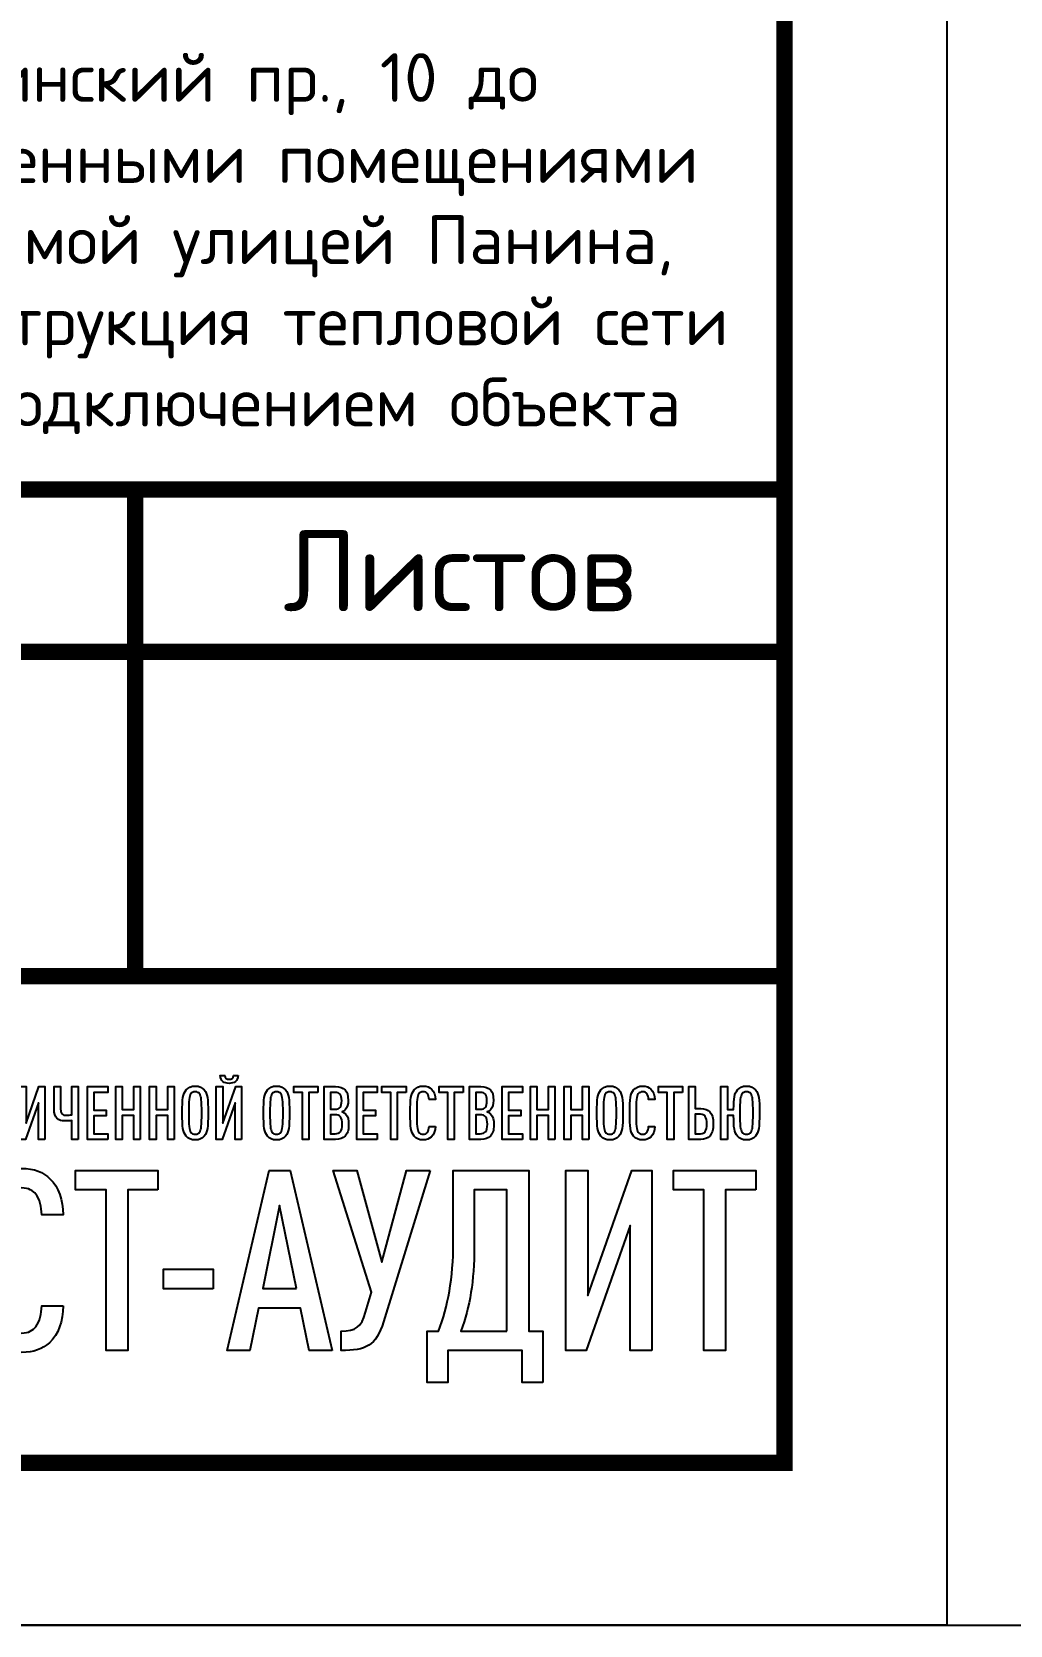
# Model space of a CAD drawing. Header units: millimetres. Extents: x -112426 to 6776, y 1218 to 38707.
# Drawn here: x 3810.12 to 3840.26, y 1401.16 to 1450.26 of the extents above; entities that cross this region are included whole.
import ezdxf
from ezdxf.enums import TextEntityAlignment as Align

# ---------------------------------------------------------------- set-up
doc = ezdxf.new("R2010")
doc.units = ezdxf.units.MM
doc.layers.add('layer 1', color=7, linetype='Continuous')
doc.styles.add('-ISOCPEUR-', font='isocpeur.TTF')

# ---------------------------------------------------------------- blocks, each defined once
blk = doc.blocks.new('Лого')
at = {"layer": 'layer 1', "color": 159}
for points, knots in [([(5.295, 1.94), (5.295, 1.94), (5.295, 2.302), (5.295, 2.302), (5.295, 2.302), (5.295, 2.302), (5.254, 2.302), (5.254, 2.302), (5.254, 2.302), (5.254, 2.302), (5.166, 2.05), (5.166, 2.05), (5.166, 2.05), (5.166, 2.05), (5.166, 2.302), (5.166, 2.302), (5.166, 2.302), (5.166, 2.302), (5.122, 2.302), (5.122, 2.302), (5.122, 2.302), (5.122, 2.302), (5.122, 1.94), (5.122, 1.94), (5.122, 1.94), (5.122, 1.94), (5.163, 1.94), (5.163, 1.94), (5.163, 1.94), (5.163, 1.94), (5.251, 2.191), (5.251, 2.191), (5.251, 2.191), (5.251, 2.191), (5.251, 1.94), (5.251, 1.94), (5.251, 1.94), (5.251, 1.94), (5.295, 1.94), (5.295, 1.94)], [0, 0, 0, 0, 0.090909, 0.090909, 0.090909, 0.090909, 0.181818, 0.181818, 0.181818, 0.181818, 0.272727, 0.272727, 0.272727, 0.272727, 0.363636, 0.363636, 0.363636, 0.363636, 0.454545, 0.454545, 0.454545, 0.454545, 0.545455, 0.545455, 0.545455, 0.545455, 0.636364, 0.636364, 0.636364, 0.636364, 0.727273, 0.727273, 0.727273, 0.727273, 0.818182, 0.818182, 0.818182, 0.818182, 1, 1, 1, 1]), ([(5.523, 1.94), (5.523, 1.94), (5.523, 2.302), (5.523, 2.302), (5.523, 2.302), (5.523, 2.302), (5.479, 2.302), (5.479, 2.302), (5.479, 2.302), (5.479, 2.302), (5.479, 2.109), (5.479, 2.109), (5.479, 2.109), (5.466, 2.106), (5.455, 2.105), (5.44, 2.105), (5.44, 2.105), (5.416, 2.105), (5.401, 2.114), (5.401, 2.153), (5.401, 2.153), (5.401, 2.153), (5.401, 2.302), (5.401, 2.302), (5.401, 2.302), (5.401, 2.302), (5.358, 2.302), (5.358, 2.302), (5.358, 2.302), (5.358, 2.302), (5.358, 2.149), (5.358, 2.149), (5.358, 2.149), (5.358, 2.087), (5.384, 2.066), (5.434, 2.066), (5.434, 2.066), (5.448, 2.066), (5.463, 2.067), (5.479, 2.07), (5.479, 2.07), (5.479, 2.07), (5.479, 1.94), (5.479, 1.94), (5.479, 1.94), (5.479, 1.94), (5.523, 1.94), (5.523, 1.94)], [0, 0, 0, 0, 0.076923, 0.076923, 0.076923, 0.076923, 0.153846, 0.153846, 0.153846, 0.153846, 0.230769, 0.230769, 0.230769, 0.230769, 0.307692, 0.307692, 0.307692, 0.307692, 0.384615, 0.384615, 0.384615, 0.384615, 0.461538, 0.461538, 0.461538, 0.461538, 0.538462, 0.538462, 0.538462, 0.538462, 0.615385, 0.615385, 0.615385, 0.615385, 0.692308, 0.692308, 0.692308, 0.692308, 0.769231, 0.769231, 0.769231, 0.769231, 0.846154, 0.846154, 0.846154, 0.846154, 1, 1, 1, 1]), ([(5.727, 1.94), (5.727, 1.94), (5.727, 1.979), (5.727, 1.979), (5.727, 1.979), (5.727, 1.979), (5.631, 1.979), (5.631, 1.979), (5.631, 1.979), (5.631, 1.979), (5.631, 2.102), (5.631, 2.102), (5.631, 2.102), (5.631, 2.102), (5.714, 2.102), (5.714, 2.102), (5.714, 2.102), (5.714, 2.102), (5.714, 2.141), (5.714, 2.141), (5.714, 2.141), (5.714, 2.141), (5.631, 2.141), (5.631, 2.141), (5.631, 2.141), (5.631, 2.141), (5.631, 2.262), (5.631, 2.262), (5.631, 2.262), (5.631, 2.262), (5.727, 2.262), (5.727, 2.262), (5.727, 2.262), (5.727, 2.262), (5.727, 2.302), (5.727, 2.302), (5.727, 2.302), (5.727, 2.302), (5.588, 2.302), (5.588, 2.302), (5.588, 2.302), (5.588, 2.302), (5.588, 1.94), (5.588, 1.94), (5.588, 1.94), (5.588, 1.94), (5.727, 1.94), (5.727, 1.94)], [0, 0, 0, 0, 0.076923, 0.076923, 0.076923, 0.076923, 0.153846, 0.153846, 0.153846, 0.153846, 0.230769, 0.230769, 0.230769, 0.230769, 0.307692, 0.307692, 0.307692, 0.307692, 0.384615, 0.384615, 0.384615, 0.384615, 0.461538, 0.461538, 0.461538, 0.461538, 0.538462, 0.538462, 0.538462, 0.538462, 0.615385, 0.615385, 0.615385, 0.615385, 0.692308, 0.692308, 0.692308, 0.692308, 0.769231, 0.769231, 0.769231, 0.769231, 0.846154, 0.846154, 0.846154, 0.846154, 1, 1, 1, 1]), ([(5.948, 1.94), (5.948, 1.94), (5.948, 2.302), (5.948, 2.302), (5.948, 2.302), (5.948, 2.302), (5.905, 2.302), (5.905, 2.302), (5.905, 2.302), (5.905, 2.302), (5.905, 2.144), (5.905, 2.144), (5.905, 2.144), (5.905, 2.144), (5.824, 2.144), (5.824, 2.144), (5.824, 2.144), (5.824, 2.144), (5.824, 2.302), (5.824, 2.302), (5.824, 2.302), (5.824, 2.302), (5.781, 2.302), (5.781, 2.302), (5.781, 2.302), (5.781, 2.302), (5.781, 1.94), (5.781, 1.94), (5.781, 1.94), (5.781, 1.94), (5.824, 1.94), (5.824, 1.94), (5.824, 1.94), (5.824, 1.94), (5.824, 2.104), (5.824, 2.104), (5.824, 2.104), (5.824, 2.104), (5.905, 2.104), (5.905, 2.104), (5.905, 2.104), (5.905, 2.104), (5.905, 1.94), (5.905, 1.94), (5.905, 1.94), (5.905, 1.94), (5.948, 1.94), (5.948, 1.94)], [0, 0, 0, 0, 0.076923, 0.076923, 0.076923, 0.076923, 0.153846, 0.153846, 0.153846, 0.153846, 0.230769, 0.230769, 0.230769, 0.230769, 0.307692, 0.307692, 0.307692, 0.307692, 0.384615, 0.384615, 0.384615, 0.384615, 0.461538, 0.461538, 0.461538, 0.461538, 0.538462, 0.538462, 0.538462, 0.538462, 0.615385, 0.615385, 0.615385, 0.615385, 0.692308, 0.692308, 0.692308, 0.692308, 0.769231, 0.769231, 0.769231, 0.769231, 0.846154, 0.846154, 0.846154, 0.846154, 1, 1, 1, 1]), ([(6.181, 1.94), (6.181, 1.94), (6.181, 2.302), (6.181, 2.302), (6.181, 2.302), (6.181, 2.302), (6.137, 2.302), (6.137, 2.302), (6.137, 2.302), (6.137, 2.302), (6.137, 2.144), (6.137, 2.144), (6.137, 2.144), (6.137, 2.144), (6.057, 2.144), (6.057, 2.144), (6.057, 2.144), (6.057, 2.144), (6.057, 2.302), (6.057, 2.302), (6.057, 2.302), (6.057, 2.302), (6.013, 2.302), (6.013, 2.302), (6.013, 2.302), (6.013, 2.302), (6.013, 1.94), (6.013, 1.94), (6.013, 1.94), (6.013, 1.94), (6.057, 1.94), (6.057, 1.94), (6.057, 1.94), (6.057, 1.94), (6.057, 2.104), (6.057, 2.104), (6.057, 2.104), (6.057, 2.104), (6.137, 2.104), (6.137, 2.104), (6.137, 2.104), (6.137, 2.104), (6.137, 1.94), (6.137, 1.94), (6.137, 1.94), (6.137, 1.94), (6.181, 1.94), (6.181, 1.94)], [0, 0, 0, 0, 0.076923, 0.076923, 0.076923, 0.076923, 0.153846, 0.153846, 0.153846, 0.153846, 0.230769, 0.230769, 0.230769, 0.230769, 0.307692, 0.307692, 0.307692, 0.307692, 0.384615, 0.384615, 0.384615, 0.384615, 0.461538, 0.461538, 0.461538, 0.461538, 0.538462, 0.538462, 0.538462, 0.538462, 0.615385, 0.615385, 0.615385, 0.615385, 0.692308, 0.692308, 0.692308, 0.692308, 0.769231, 0.769231, 0.769231, 0.769231, 0.846154, 0.846154, 0.846154, 0.846154, 1, 1, 1, 1]), ([(6.414, 2.121), (6.414, 2.221), (6.411, 2.253), (6.388, 2.279), (6.388, 2.279), (6.373, 2.295), (6.354, 2.306), (6.326, 2.306), (6.326, 2.306), (6.297, 2.306), (6.278, 2.295), (6.264, 2.279), (6.264, 2.279), (6.24, 2.253), (6.237, 2.221), (6.237, 2.121), (6.237, 2.121), (6.237, 2.021), (6.24, 1.988), (6.264, 1.962), (6.264, 1.962), (6.278, 1.946), (6.297, 1.936), (6.326, 1.936), (6.326, 1.936), (6.354, 1.936), (6.373, 1.946), (6.388, 1.962), (6.388, 1.962), (6.411, 1.988), (6.414, 2.021), (6.414, 2.121)], [0, 0, 0, 0, 0.111111, 0.111111, 0.111111, 0.111111, 0.222222, 0.222222, 0.222222, 0.222222, 0.333333, 0.333333, 0.333333, 0.333333, 0.444444, 0.444444, 0.444444, 0.444444, 0.555556, 0.555556, 0.555556, 0.555556, 0.666667, 0.666667, 0.666667, 0.666667, 0.777778, 0.777778, 0.777778, 0.777778, 1, 1, 1, 1]), ([(6.643, 1.94), (6.643, 1.94), (6.643, 2.302), (6.643, 2.302), (6.643, 2.302), (6.643, 2.302), (6.603, 2.302), (6.603, 2.302), (6.603, 2.302), (6.603, 2.302), (6.514, 2.05), (6.514, 2.05), (6.514, 2.05), (6.514, 2.05), (6.514, 2.302), (6.514, 2.302), (6.514, 2.302), (6.514, 2.302), (6.47, 2.302), (6.47, 2.302), (6.47, 2.302), (6.47, 2.302), (6.47, 1.94), (6.47, 1.94), (6.47, 1.94), (6.47, 1.94), (6.511, 1.94), (6.511, 1.94), (6.511, 1.94), (6.511, 1.94), (6.599, 2.191), (6.599, 2.191), (6.599, 2.191), (6.599, 2.191), (6.599, 1.94), (6.599, 1.94), (6.599, 1.94), (6.599, 1.94), (6.643, 1.94), (6.643, 1.94)], [0, 0, 0, 0, 0.090909, 0.090909, 0.090909, 0.090909, 0.181818, 0.181818, 0.181818, 0.181818, 0.272727, 0.272727, 0.272727, 0.272727, 0.363636, 0.363636, 0.363636, 0.363636, 0.454545, 0.454545, 0.454545, 0.454545, 0.545455, 0.545455, 0.545455, 0.545455, 0.636364, 0.636364, 0.636364, 0.636364, 0.727273, 0.727273, 0.727273, 0.727273, 0.818182, 0.818182, 0.818182, 0.818182, 1, 1, 1, 1]), ([(6.62, 2.379), (6.62, 2.379), (6.588, 2.379), (6.588, 2.379), (6.588, 2.379), (6.586, 2.36), (6.575, 2.352), (6.558, 2.352), (6.558, 2.352), (6.542, 2.352), (6.53, 2.36), (6.528, 2.379), (6.528, 2.379), (6.528, 2.379), (6.497, 2.379), (6.497, 2.379), (6.497, 2.379), (6.499, 2.339), (6.524, 2.324), (6.558, 2.324), (6.558, 2.324), (6.592, 2.324), (6.617, 2.339), (6.62, 2.379)], [0, 0, 0, 0, 0.142857, 0.142857, 0.142857, 0.142857, 0.285714, 0.285714, 0.285714, 0.285714, 0.428571, 0.428571, 0.428571, 0.428571, 0.571429, 0.571429, 0.571429, 0.571429, 0.714286, 0.714286, 0.714286, 0.714286, 1, 1, 1, 1]), ([(6.971, 2.121), (6.971, 2.221), (6.968, 2.253), (6.945, 2.279), (6.945, 2.279), (6.931, 2.295), (6.911, 2.306), (6.883, 2.306), (6.883, 2.306), (6.854, 2.306), (6.835, 2.295), (6.821, 2.279), (6.821, 2.279), (6.798, 2.253), (6.794, 2.221), (6.794, 2.121), (6.794, 2.121), (6.794, 2.021), (6.798, 1.988), (6.821, 1.962), (6.821, 1.962), (6.835, 1.946), (6.854, 1.936), (6.883, 1.936), (6.883, 1.936), (6.911, 1.936), (6.931, 1.946), (6.945, 1.962), (6.945, 1.962), (6.968, 1.988), (6.971, 2.021), (6.971, 2.121)], [0, 0, 0, 0, 0.111111, 0.111111, 0.111111, 0.111111, 0.222222, 0.222222, 0.222222, 0.222222, 0.333333, 0.333333, 0.333333, 0.333333, 0.444444, 0.444444, 0.444444, 0.444444, 0.555556, 0.555556, 0.555556, 0.555556, 0.666667, 0.666667, 0.666667, 0.666667, 0.777778, 0.777778, 0.777778, 0.777778, 1, 1, 1, 1]), ([(7.166, 2.262), (7.166, 2.262), (7.166, 2.302), (7.166, 2.302), (7.166, 2.302), (7.166, 2.302), (7.001, 2.302), (7.001, 2.302), (7.001, 2.302), (7.001, 2.302), (7.001, 2.262), (7.001, 2.262), (7.001, 2.262), (7.001, 2.262), (7.062, 2.262), (7.062, 2.262), (7.062, 2.262), (7.062, 2.262), (7.062, 1.94), (7.062, 1.94), (7.062, 1.94), (7.062, 1.94), (7.105, 1.94), (7.105, 1.94), (7.105, 1.94), (7.105, 1.94), (7.105, 2.262), (7.105, 2.262), (7.105, 2.262), (7.105, 2.262), (7.166, 2.262), (7.166, 2.262)], [0, 0, 0, 0, 0.111111, 0.111111, 0.111111, 0.111111, 0.222222, 0.222222, 0.222222, 0.222222, 0.333333, 0.333333, 0.333333, 0.333333, 0.444444, 0.444444, 0.444444, 0.444444, 0.555556, 0.555556, 0.555556, 0.555556, 0.666667, 0.666667, 0.666667, 0.666667, 0.777778, 0.777778, 0.777778, 0.777778, 1, 1, 1, 1]), ([(7.377, 2.041), (7.377, 2.072), (7.374, 2.097), (7.355, 2.115), (7.355, 2.115), (7.349, 2.121), (7.341, 2.126), (7.332, 2.128), (7.332, 2.128), (7.339, 2.131), (7.347, 2.136), (7.353, 2.142), (7.353, 2.142), (7.37, 2.159), (7.374, 2.181), (7.374, 2.207), (7.374, 2.207), (7.374, 2.246), (7.368, 2.263), (7.353, 2.28), (7.353, 2.28), (7.338, 2.295), (7.319, 2.302), (7.287, 2.302), (7.287, 2.302), (7.287, 2.302), (7.209, 2.302), (7.209, 2.302), (7.209, 2.302), (7.209, 2.302), (7.209, 1.94), (7.209, 1.94), (7.209, 1.94), (7.209, 1.94), (7.287, 1.94), (7.287, 1.94), (7.287, 1.94), (7.319, 1.94), (7.338, 1.946), (7.353, 1.962), (7.353, 1.962), (7.369, 1.978), (7.377, 1.998), (7.377, 2.041)], [0, 0, 0, 0, 0.083333, 0.083333, 0.083333, 0.083333, 0.166667, 0.166667, 0.166667, 0.166667, 0.25, 0.25, 0.25, 0.25, 0.333333, 0.333333, 0.333333, 0.333333, 0.416667, 0.416667, 0.416667, 0.416667, 0.5, 0.5, 0.5, 0.5, 0.583333, 0.583333, 0.583333, 0.583333, 0.666667, 0.666667, 0.666667, 0.666667, 0.75, 0.75, 0.75, 0.75, 0.833333, 0.833333, 0.833333, 0.833333, 1, 1, 1, 1]), ([(7.574, 1.94), (7.574, 1.94), (7.574, 1.979), (7.574, 1.979), (7.574, 1.979), (7.574, 1.979), (7.478, 1.979), (7.478, 1.979), (7.478, 1.979), (7.478, 1.979), (7.478, 2.102), (7.478, 2.102), (7.478, 2.102), (7.478, 2.102), (7.561, 2.102), (7.561, 2.102), (7.561, 2.102), (7.561, 2.102), (7.561, 2.141), (7.561, 2.141), (7.561, 2.141), (7.561, 2.141), (7.478, 2.141), (7.478, 2.141), (7.478, 2.141), (7.478, 2.141), (7.478, 2.262), (7.478, 2.262), (7.478, 2.262), (7.478, 2.262), (7.574, 2.262), (7.574, 2.262), (7.574, 2.262), (7.574, 2.262), (7.574, 2.302), (7.574, 2.302), (7.574, 2.302), (7.574, 2.302), (7.434, 2.302), (7.434, 2.302), (7.434, 2.302), (7.434, 2.302), (7.434, 1.94), (7.434, 1.94), (7.434, 1.94), (7.434, 1.94), (7.574, 1.94), (7.574, 1.94)], [0, 0, 0, 0, 0.076923, 0.076923, 0.076923, 0.076923, 0.153846, 0.153846, 0.153846, 0.153846, 0.230769, 0.230769, 0.230769, 0.230769, 0.307692, 0.307692, 0.307692, 0.307692, 0.384615, 0.384615, 0.384615, 0.384615, 0.461538, 0.461538, 0.461538, 0.461538, 0.538462, 0.538462, 0.538462, 0.538462, 0.615385, 0.615385, 0.615385, 0.615385, 0.692308, 0.692308, 0.692308, 0.692308, 0.769231, 0.769231, 0.769231, 0.769231, 0.846154, 0.846154, 0.846154, 0.846154, 1, 1, 1, 1]), ([(7.771, 2.262), (7.771, 2.262), (7.771, 2.302), (7.771, 2.302), (7.771, 2.302), (7.771, 2.302), (7.606, 2.302), (7.606, 2.302), (7.606, 2.302), (7.606, 2.302), (7.606, 2.262), (7.606, 2.262), (7.606, 2.262), (7.606, 2.262), (7.667, 2.262), (7.667, 2.262), (7.667, 2.262), (7.667, 2.262), (7.667, 1.94), (7.667, 1.94), (7.667, 1.94), (7.667, 1.94), (7.71, 1.94), (7.71, 1.94), (7.71, 1.94), (7.71, 1.94), (7.71, 2.262), (7.71, 2.262), (7.71, 2.262), (7.71, 2.262), (7.771, 2.262), (7.771, 2.262)], [0, 0, 0, 0, 0.111111, 0.111111, 0.111111, 0.111111, 0.222222, 0.222222, 0.222222, 0.222222, 0.333333, 0.333333, 0.333333, 0.333333, 0.444444, 0.444444, 0.444444, 0.444444, 0.555556, 0.555556, 0.555556, 0.555556, 0.666667, 0.666667, 0.666667, 0.666667, 0.777778, 0.777778, 0.777778, 0.777778, 1, 1, 1, 1]), ([(7.972, 2.029), (7.972, 2.029), (7.929, 2.029), (7.929, 2.029), (7.929, 2.029), (7.928, 2.014), (7.925, 1.998), (7.917, 1.988), (7.917, 1.988), (7.911, 1.981), (7.902, 1.975), (7.889, 1.975), (7.889, 1.975), (7.874, 1.975), (7.865, 1.981), (7.859, 1.989), (7.859, 1.989), (7.846, 2.006), (7.844, 2.035), (7.844, 2.121), (7.844, 2.121), (7.844, 2.207), (7.846, 2.235), (7.859, 2.253), (7.859, 2.253), (7.865, 2.261), (7.874, 2.266), (7.889, 2.266), (7.889, 2.266), (7.902, 2.266), (7.911, 2.261), (7.917, 2.254), (7.917, 2.254), (7.926, 2.243), (7.928, 2.228), (7.929, 2.213), (7.929, 2.213), (7.929, 2.213), (7.972, 2.213), (7.972, 2.213), (7.972, 2.213), (7.971, 2.242), (7.963, 2.268), (7.946, 2.284), (7.946, 2.284), (7.932, 2.298), (7.914, 2.306), (7.889, 2.306), (7.889, 2.306), (7.86, 2.306), (7.84, 2.295), (7.827, 2.279), (7.827, 2.279), (7.803, 2.252), (7.8, 2.221), (7.8, 2.121), (7.8, 2.121), (7.8, 2.021), (7.803, 1.99), (7.827, 1.962), (7.827, 1.962), (7.84, 1.946), (7.86, 1.936), (7.889, 1.936), (7.889, 1.936), (7.912, 1.936), (7.93, 1.943), (7.944, 1.956), (7.944, 1.956), (7.962, 1.972), (7.971, 1.999), (7.972, 2.029)], [0, 0, 0, 0, 0.052632, 0.052632, 0.052632, 0.052632, 0.105263, 0.105263, 0.105263, 0.105263, 0.157895, 0.157895, 0.157895, 0.157895, 0.210526, 0.210526, 0.210526, 0.210526, 0.263158, 0.263158, 0.263158, 0.263158, 0.315789, 0.315789, 0.315789, 0.315789, 0.368421, 0.368421, 0.368421, 0.368421, 0.421053, 0.421053, 0.421053, 0.421053, 0.473684, 0.473684, 0.473684, 0.473684, 0.526316, 0.526316, 0.526316, 0.526316, 0.578947, 0.578947, 0.578947, 0.578947, 0.631579, 0.631579, 0.631579, 0.631579, 0.684211, 0.684211, 0.684211, 0.684211, 0.736842, 0.736842, 0.736842, 0.736842, 0.789474, 0.789474, 0.789474, 0.789474, 0.842105, 0.842105, 0.842105, 0.842105, 0.894737, 0.894737, 0.894737, 0.894737, 1, 1, 1, 1]), ([(8.162, 2.262), (8.162, 2.262), (8.162, 2.302), (8.162, 2.302), (8.162, 2.302), (8.162, 2.302), (7.997, 2.302), (7.997, 2.302), (7.997, 2.302), (7.997, 2.302), (7.997, 2.262), (7.997, 2.262), (7.997, 2.262), (7.997, 2.262), (8.058, 2.262), (8.058, 2.262), (8.058, 2.262), (8.058, 2.262), (8.058, 1.94), (8.058, 1.94), (8.058, 1.94), (8.058, 1.94), (8.101, 1.94), (8.101, 1.94), (8.101, 1.94), (8.101, 1.94), (8.101, 2.262), (8.101, 2.262), (8.101, 2.262), (8.101, 2.262), (8.162, 2.262), (8.162, 2.262)], [0, 0, 0, 0, 0.111111, 0.111111, 0.111111, 0.111111, 0.222222, 0.222222, 0.222222, 0.222222, 0.333333, 0.333333, 0.333333, 0.333333, 0.444444, 0.444444, 0.444444, 0.444444, 0.555556, 0.555556, 0.555556, 0.555556, 0.666667, 0.666667, 0.666667, 0.666667, 0.777778, 0.777778, 0.777778, 0.777778, 1, 1, 1, 1]), ([(8.373, 2.041), (8.373, 2.072), (8.37, 2.097), (8.351, 2.115), (8.351, 2.115), (8.345, 2.121), (8.337, 2.126), (8.328, 2.128), (8.328, 2.128), (8.336, 2.131), (8.343, 2.136), (8.349, 2.142), (8.349, 2.142), (8.367, 2.159), (8.37, 2.181), (8.37, 2.207), (8.37, 2.207), (8.37, 2.246), (8.364, 2.263), (8.349, 2.28), (8.349, 2.28), (8.334, 2.295), (8.315, 2.302), (8.283, 2.302), (8.283, 2.302), (8.283, 2.302), (8.205, 2.302), (8.205, 2.302), (8.205, 2.302), (8.205, 2.302), (8.205, 1.94), (8.205, 1.94), (8.205, 1.94), (8.205, 1.94), (8.283, 1.94), (8.283, 1.94), (8.283, 1.94), (8.315, 1.94), (8.335, 1.946), (8.349, 1.962), (8.349, 1.962), (8.365, 1.978), (8.373, 1.998), (8.373, 2.041)], [0, 0, 0, 0, 0.083333, 0.083333, 0.083333, 0.083333, 0.166667, 0.166667, 0.166667, 0.166667, 0.25, 0.25, 0.25, 0.25, 0.333333, 0.333333, 0.333333, 0.333333, 0.416667, 0.416667, 0.416667, 0.416667, 0.5, 0.5, 0.5, 0.5, 0.583333, 0.583333, 0.583333, 0.583333, 0.666667, 0.666667, 0.666667, 0.666667, 0.75, 0.75, 0.75, 0.75, 0.833333, 0.833333, 0.833333, 0.833333, 1, 1, 1, 1]), ([(8.57, 1.94), (8.57, 1.94), (8.57, 1.979), (8.57, 1.979), (8.57, 1.979), (8.57, 1.979), (8.474, 1.979), (8.474, 1.979), (8.474, 1.979), (8.474, 1.979), (8.474, 2.102), (8.474, 2.102), (8.474, 2.102), (8.474, 2.102), (8.557, 2.102), (8.557, 2.102), (8.557, 2.102), (8.557, 2.102), (8.557, 2.141), (8.557, 2.141), (8.557, 2.141), (8.557, 2.141), (8.474, 2.141), (8.474, 2.141), (8.474, 2.141), (8.474, 2.141), (8.474, 2.262), (8.474, 2.262), (8.474, 2.262), (8.474, 2.262), (8.57, 2.262), (8.57, 2.262), (8.57, 2.262), (8.57, 2.262), (8.57, 2.302), (8.57, 2.302), (8.57, 2.302), (8.57, 2.302), (8.431, 2.302), (8.431, 2.302), (8.431, 2.302), (8.431, 2.302), (8.431, 1.94), (8.431, 1.94), (8.431, 1.94), (8.431, 1.94), (8.57, 1.94), (8.57, 1.94)], [0, 0, 0, 0, 0.076923, 0.076923, 0.076923, 0.076923, 0.153846, 0.153846, 0.153846, 0.153846, 0.230769, 0.230769, 0.230769, 0.230769, 0.307692, 0.307692, 0.307692, 0.307692, 0.384615, 0.384615, 0.384615, 0.384615, 0.461538, 0.461538, 0.461538, 0.461538, 0.538462, 0.538462, 0.538462, 0.538462, 0.615385, 0.615385, 0.615385, 0.615385, 0.692308, 0.692308, 0.692308, 0.692308, 0.769231, 0.769231, 0.769231, 0.769231, 0.846154, 0.846154, 0.846154, 0.846154, 1, 1, 1, 1]), ([(8.791, 1.94), (8.791, 1.94), (8.791, 2.302), (8.791, 2.302), (8.791, 2.302), (8.791, 2.302), (8.747, 2.302), (8.747, 2.302), (8.747, 2.302), (8.747, 2.302), (8.747, 2.144), (8.747, 2.144), (8.747, 2.144), (8.747, 2.144), (8.667, 2.144), (8.667, 2.144), (8.667, 2.144), (8.667, 2.144), (8.667, 2.302), (8.667, 2.302), (8.667, 2.302), (8.667, 2.302), (8.624, 2.302), (8.624, 2.302), (8.624, 2.302), (8.624, 2.302), (8.624, 1.94), (8.624, 1.94), (8.624, 1.94), (8.624, 1.94), (8.667, 1.94), (8.667, 1.94), (8.667, 1.94), (8.667, 1.94), (8.667, 2.104), (8.667, 2.104), (8.667, 2.104), (8.667, 2.104), (8.747, 2.104), (8.747, 2.104), (8.747, 2.104), (8.747, 2.104), (8.747, 1.94), (8.747, 1.94), (8.747, 1.94), (8.747, 1.94), (8.791, 1.94), (8.791, 1.94)], [0, 0, 0, 0, 0.076923, 0.076923, 0.076923, 0.076923, 0.153846, 0.153846, 0.153846, 0.153846, 0.230769, 0.230769, 0.230769, 0.230769, 0.307692, 0.307692, 0.307692, 0.307692, 0.384615, 0.384615, 0.384615, 0.384615, 0.461538, 0.461538, 0.461538, 0.461538, 0.538462, 0.538462, 0.538462, 0.538462, 0.615385, 0.615385, 0.615385, 0.615385, 0.692308, 0.692308, 0.692308, 0.692308, 0.769231, 0.769231, 0.769231, 0.769231, 0.846154, 0.846154, 0.846154, 0.846154, 1, 1, 1, 1]), ([(9.024, 1.94), (9.024, 1.94), (9.024, 2.302), (9.024, 2.302), (9.024, 2.302), (9.024, 2.302), (8.98, 2.302), (8.98, 2.302), (8.98, 2.302), (8.98, 2.302), (8.98, 2.144), (8.98, 2.144), (8.98, 2.144), (8.98, 2.144), (8.9, 2.144), (8.9, 2.144), (8.9, 2.144), (8.9, 2.144), (8.9, 2.302), (8.9, 2.302), (8.9, 2.302), (8.9, 2.302), (8.856, 2.302), (8.856, 2.302), (8.856, 2.302), (8.856, 2.302), (8.856, 1.94), (8.856, 1.94), (8.856, 1.94), (8.856, 1.94), (8.9, 1.94), (8.9, 1.94), (8.9, 1.94), (8.9, 1.94), (8.9, 2.104), (8.9, 2.104), (8.9, 2.104), (8.9, 2.104), (8.98, 2.104), (8.98, 2.104), (8.98, 2.104), (8.98, 2.104), (8.98, 1.94), (8.98, 1.94), (8.98, 1.94), (8.98, 1.94), (9.024, 1.94), (9.024, 1.94)], [0, 0, 0, 0, 0.076923, 0.076923, 0.076923, 0.076923, 0.153846, 0.153846, 0.153846, 0.153846, 0.230769, 0.230769, 0.230769, 0.230769, 0.307692, 0.307692, 0.307692, 0.307692, 0.384615, 0.384615, 0.384615, 0.384615, 0.461538, 0.461538, 0.461538, 0.461538, 0.538462, 0.538462, 0.538462, 0.538462, 0.615385, 0.615385, 0.615385, 0.615385, 0.692308, 0.692308, 0.692308, 0.692308, 0.769231, 0.769231, 0.769231, 0.769231, 0.846154, 0.846154, 0.846154, 0.846154, 1, 1, 1, 1]), ([(9.257, 2.121), (9.257, 2.221), (9.254, 2.253), (9.23, 2.279), (9.23, 2.279), (9.216, 2.295), (9.197, 2.306), (9.169, 2.306), (9.169, 2.306), (9.14, 2.306), (9.121, 2.295), (9.107, 2.279), (9.107, 2.279), (9.083, 2.253), (9.08, 2.221), (9.08, 2.121), (9.08, 2.121), (9.08, 2.021), (9.083, 1.988), (9.107, 1.962), (9.107, 1.962), (9.121, 1.946), (9.14, 1.936), (9.169, 1.936), (9.169, 1.936), (9.197, 1.936), (9.216, 1.946), (9.23, 1.962), (9.23, 1.962), (9.254, 1.988), (9.257, 2.021), (9.257, 2.121)], [0, 0, 0, 0, 0.111111, 0.111111, 0.111111, 0.111111, 0.222222, 0.222222, 0.222222, 0.222222, 0.333333, 0.333333, 0.333333, 0.333333, 0.444444, 0.444444, 0.444444, 0.444444, 0.555556, 0.555556, 0.555556, 0.555556, 0.666667, 0.666667, 0.666667, 0.666667, 0.777778, 0.777778, 0.777778, 0.777778, 1, 1, 1, 1]), ([(9.476, 2.029), (9.476, 2.029), (9.433, 2.029), (9.433, 2.029), (9.433, 2.029), (9.433, 2.014), (9.43, 1.998), (9.421, 1.988), (9.421, 1.988), (9.416, 1.981), (9.407, 1.975), (9.393, 1.975), (9.393, 1.975), (9.379, 1.975), (9.369, 1.981), (9.363, 1.989), (9.363, 1.989), (9.35, 2.006), (9.348, 2.035), (9.348, 2.121), (9.348, 2.121), (9.348, 2.207), (9.35, 2.235), (9.363, 2.253), (9.363, 2.253), (9.369, 2.261), (9.379, 2.266), (9.393, 2.266), (9.393, 2.266), (9.407, 2.266), (9.416, 2.261), (9.421, 2.254), (9.421, 2.254), (9.43, 2.243), (9.433, 2.228), (9.433, 2.213), (9.433, 2.213), (9.433, 2.213), (9.476, 2.213), (9.476, 2.213), (9.476, 2.213), (9.476, 2.242), (9.467, 2.268), (9.45, 2.284), (9.45, 2.284), (9.436, 2.298), (9.418, 2.306), (9.393, 2.306), (9.393, 2.306), (9.365, 2.306), (9.345, 2.295), (9.331, 2.279), (9.331, 2.279), (9.307, 2.252), (9.305, 2.221), (9.305, 2.121), (9.305, 2.121), (9.305, 2.021), (9.307, 1.99), (9.331, 1.962), (9.331, 1.962), (9.345, 1.946), (9.365, 1.936), (9.393, 1.936), (9.393, 1.936), (9.417, 1.936), (9.435, 1.943), (9.449, 1.956), (9.449, 1.956), (9.467, 1.972), (9.476, 1.999), (9.476, 2.029)], [0, 0, 0, 0, 0.052632, 0.052632, 0.052632, 0.052632, 0.105263, 0.105263, 0.105263, 0.105263, 0.157895, 0.157895, 0.157895, 0.157895, 0.210526, 0.210526, 0.210526, 0.210526, 0.263158, 0.263158, 0.263158, 0.263158, 0.315789, 0.315789, 0.315789, 0.315789, 0.368421, 0.368421, 0.368421, 0.368421, 0.421053, 0.421053, 0.421053, 0.421053, 0.473684, 0.473684, 0.473684, 0.473684, 0.526316, 0.526316, 0.526316, 0.526316, 0.578947, 0.578947, 0.578947, 0.578947, 0.631579, 0.631579, 0.631579, 0.631579, 0.684211, 0.684211, 0.684211, 0.684211, 0.736842, 0.736842, 0.736842, 0.736842, 0.789474, 0.789474, 0.789474, 0.789474, 0.842105, 0.842105, 0.842105, 0.842105, 0.894737, 0.894737, 0.894737, 0.894737, 1, 1, 1, 1]), ([(9.666, 2.262), (9.666, 2.262), (9.666, 2.302), (9.666, 2.302), (9.666, 2.302), (9.666, 2.302), (9.501, 2.302), (9.501, 2.302), (9.501, 2.302), (9.501, 2.302), (9.501, 2.262), (9.501, 2.262), (9.501, 2.262), (9.501, 2.262), (9.562, 2.262), (9.562, 2.262), (9.562, 2.262), (9.562, 2.262), (9.562, 1.94), (9.562, 1.94), (9.562, 1.94), (9.562, 1.94), (9.606, 1.94), (9.606, 1.94), (9.606, 1.94), (9.606, 1.94), (9.606, 2.262), (9.606, 2.262), (9.606, 2.262), (9.606, 2.262), (9.666, 2.262), (9.666, 2.262)], [0, 0, 0, 0, 0.111111, 0.111111, 0.111111, 0.111111, 0.222222, 0.222222, 0.222222, 0.222222, 0.333333, 0.333333, 0.333333, 0.333333, 0.444444, 0.444444, 0.444444, 0.444444, 0.555556, 0.555556, 0.555556, 0.555556, 0.666667, 0.666667, 0.666667, 0.666667, 0.777778, 0.777778, 0.777778, 0.777778, 1, 1, 1, 1]), ([(9.877, 2.046), (9.877, 2.125), (9.846, 2.151), (9.791, 2.151), (9.791, 2.151), (9.791, 2.151), (9.753, 2.151), (9.753, 2.151), (9.753, 2.151), (9.753, 2.151), (9.753, 2.302), (9.753, 2.302), (9.753, 2.302), (9.753, 2.302), (9.709, 2.302), (9.709, 2.302), (9.709, 2.302), (9.709, 2.302), (9.709, 1.94), (9.709, 1.94), (9.709, 1.94), (9.709, 1.94), (9.791, 1.94), (9.791, 1.94), (9.791, 1.94), (9.845, 1.94), (9.877, 1.966), (9.877, 2.046)], [0, 0, 0, 0, 0.125, 0.125, 0.125, 0.125, 0.25, 0.25, 0.25, 0.25, 0.375, 0.375, 0.375, 0.375, 0.5, 0.5, 0.5, 0.5, 0.625, 0.625, 0.625, 0.625, 0.75, 0.75, 0.75, 0.75, 1, 1, 1, 1]), ([(9.974, 1.94), (9.974, 1.94), (9.974, 2.104), (9.974, 2.104), (9.974, 2.104), (9.974, 2.104), (10.017, 2.104), (10.017, 2.104), (10.017, 2.104), (10.017, 2.017), (10.021, 1.988), (10.043, 1.962), (10.043, 1.962), (10.057, 1.946), (10.077, 1.936), (10.105, 1.936), (10.105, 1.936), (10.134, 1.936), (10.153, 1.946), (10.167, 1.962), (10.167, 1.962), (10.19, 1.989), (10.194, 2.021), (10.194, 2.121), (10.194, 2.121), (10.194, 2.221), (10.191, 2.251), (10.167, 2.279), (10.167, 2.279), (10.153, 2.295), (10.134, 2.306), (10.105, 2.306), (10.105, 2.306), (10.077, 2.306), (10.057, 2.295), (10.043, 2.279), (10.043, 2.279), (10.022, 2.254), (10.017, 2.225), (10.017, 2.144), (10.017, 2.144), (10.017, 2.144), (9.974, 2.144), (9.974, 2.144), (9.974, 2.144), (9.974, 2.144), (9.974, 2.302), (9.974, 2.302), (9.974, 2.302), (9.974, 2.302), (9.93, 2.302), (9.93, 2.302), (9.93, 2.302), (9.93, 2.302), (9.93, 1.94), (9.93, 1.94), (9.93, 1.94), (9.93, 1.94), (9.974, 1.94), (9.974, 1.94)], [0, 0, 0, 0, 0.0625, 0.0625, 0.0625, 0.0625, 0.125, 0.125, 0.125, 0.125, 0.1875, 0.1875, 0.1875, 0.1875, 0.25, 0.25, 0.25, 0.25, 0.3125, 0.3125, 0.3125, 0.3125, 0.375, 0.375, 0.375, 0.375, 0.4375, 0.4375, 0.4375, 0.4375, 0.5, 0.5, 0.5, 0.5, 0.5625, 0.5625, 0.5625, 0.5625, 0.625, 0.625, 0.625, 0.625, 0.6875, 0.6875, 0.6875, 0.6875, 0.75, 0.75, 0.75, 0.75, 0.8125, 0.8125, 0.8125, 0.8125, 0.875, 0.875, 0.875, 0.875, 1, 1, 1, 1]), ([(6.37, 2.121), (6.37, 2.035), (6.368, 2.006), (6.355, 1.989), (6.355, 1.989), (6.349, 1.981), (6.34, 1.975), (6.326, 1.975), (6.326, 1.975), (6.311, 1.975), (6.302, 1.981), (6.296, 1.989), (6.296, 1.989), (6.283, 2.006), (6.281, 2.035), (6.281, 2.121), (6.281, 2.121), (6.281, 2.207), (6.283, 2.235), (6.296, 2.253), (6.296, 2.253), (6.302, 2.261), (6.311, 2.266), (6.326, 2.266), (6.326, 2.266), (6.34, 2.266), (6.349, 2.261), (6.355, 2.253), (6.355, 2.253), (6.368, 2.235), (6.37, 2.207), (6.37, 2.121)], [0, 0, 0, 0, 0.111111, 0.111111, 0.111111, 0.111111, 0.222222, 0.222222, 0.222222, 0.222222, 0.333333, 0.333333, 0.333333, 0.333333, 0.444444, 0.444444, 0.444444, 0.444444, 0.555556, 0.555556, 0.555556, 0.555556, 0.666667, 0.666667, 0.666667, 0.666667, 0.777778, 0.777778, 0.777778, 0.777778, 1, 1, 1, 1]), ([(6.928, 2.121), (6.928, 2.035), (6.925, 2.006), (6.912, 1.989), (6.912, 1.989), (6.906, 1.981), (6.897, 1.975), (6.883, 1.975), (6.883, 1.975), (6.869, 1.975), (6.859, 1.981), (6.853, 1.989), (6.853, 1.989), (6.84, 2.006), (6.838, 2.035), (6.838, 2.121), (6.838, 2.121), (6.838, 2.207), (6.84, 2.235), (6.853, 2.253), (6.853, 2.253), (6.859, 2.261), (6.869, 2.266), (6.883, 2.266), (6.883, 2.266), (6.897, 2.266), (6.906, 2.261), (6.912, 2.253), (6.912, 2.253), (6.925, 2.235), (6.928, 2.207), (6.928, 2.121)], [0, 0, 0, 0, 0.111111, 0.111111, 0.111111, 0.111111, 0.222222, 0.222222, 0.222222, 0.222222, 0.333333, 0.333333, 0.333333, 0.333333, 0.444444, 0.444444, 0.444444, 0.444444, 0.555556, 0.555556, 0.555556, 0.555556, 0.666667, 0.666667, 0.666667, 0.666667, 0.777778, 0.777778, 0.777778, 0.777778, 1, 1, 1, 1]), ([(7.33, 2.205), (7.33, 2.163), (7.316, 2.147), (7.285, 2.147), (7.285, 2.147), (7.285, 2.147), (7.253, 2.147), (7.253, 2.147), (7.253, 2.147), (7.253, 2.147), (7.253, 2.262), (7.253, 2.262), (7.253, 2.262), (7.253, 2.262), (7.285, 2.262), (7.285, 2.262), (7.285, 2.262), (7.316, 2.262), (7.33, 2.248), (7.33, 2.205)], [0, 0, 0, 0, 0.166667, 0.166667, 0.166667, 0.166667, 0.333333, 0.333333, 0.333333, 0.333333, 0.5, 0.5, 0.5, 0.5, 0.666667, 0.666667, 0.666667, 0.666667, 1, 1, 1, 1]), ([(8.326, 2.205), (8.326, 2.163), (8.312, 2.147), (8.281, 2.147), (8.281, 2.147), (8.281, 2.147), (8.249, 2.147), (8.249, 2.147), (8.249, 2.147), (8.249, 2.147), (8.249, 2.262), (8.249, 2.262), (8.249, 2.262), (8.249, 2.262), (8.281, 2.262), (8.281, 2.262), (8.281, 2.262), (8.312, 2.262), (8.326, 2.248), (8.326, 2.205)], [0, 0, 0, 0, 0.166667, 0.166667, 0.166667, 0.166667, 0.333333, 0.333333, 0.333333, 0.333333, 0.5, 0.5, 0.5, 0.5, 0.666667, 0.666667, 0.666667, 0.666667, 1, 1, 1, 1]), ([(9.213, 2.121), (9.213, 2.035), (9.211, 2.006), (9.198, 1.989), (9.198, 1.989), (9.192, 1.981), (9.183, 1.975), (9.169, 1.975), (9.169, 1.975), (9.154, 1.975), (9.145, 1.981), (9.139, 1.989), (9.139, 1.989), (9.126, 2.006), (9.124, 2.035), (9.124, 2.121), (9.124, 2.121), (9.124, 2.207), (9.126, 2.235), (9.139, 2.253), (9.139, 2.253), (9.145, 2.261), (9.154, 2.266), (9.169, 2.266), (9.169, 2.266), (9.183, 2.266), (9.192, 2.261), (9.198, 2.253), (9.198, 2.253), (9.211, 2.235), (9.213, 2.207), (9.213, 2.121)], [0, 0, 0, 0, 0.111111, 0.111111, 0.111111, 0.111111, 0.222222, 0.222222, 0.222222, 0.222222, 0.333333, 0.333333, 0.333333, 0.333333, 0.444444, 0.444444, 0.444444, 0.444444, 0.555556, 0.555556, 0.555556, 0.555556, 0.666667, 0.666667, 0.666667, 0.666667, 0.777778, 0.777778, 0.777778, 0.777778, 1, 1, 1, 1]), ([(10.15, 2.121), (10.15, 2.035), (10.148, 2.006), (10.135, 1.989), (10.135, 1.989), (10.128, 1.981), (10.119, 1.975), (10.105, 1.975), (10.105, 1.975), (10.091, 1.975), (10.082, 1.981), (10.076, 1.989), (10.076, 1.989), (10.062, 2.006), (10.06, 2.035), (10.06, 2.121), (10.06, 2.121), (10.06, 2.207), (10.062, 2.235), (10.076, 2.253), (10.076, 2.253), (10.082, 2.261), (10.091, 2.266), (10.105, 2.266), (10.105, 2.266), (10.119, 2.266), (10.128, 2.261), (10.135, 2.253), (10.135, 2.253), (10.148, 2.235), (10.15, 2.207), (10.15, 2.121)], [0, 0, 0, 0, 0.111111, 0.111111, 0.111111, 0.111111, 0.222222, 0.222222, 0.222222, 0.222222, 0.333333, 0.333333, 0.333333, 0.333333, 0.444444, 0.444444, 0.444444, 0.444444, 0.555556, 0.555556, 0.555556, 0.555556, 0.666667, 0.666667, 0.666667, 0.666667, 0.777778, 0.777778, 0.777778, 0.777778, 1, 1, 1, 1]), ([(7.333, 2.044), (7.333, 1.994), (7.317, 1.979), (7.284, 1.979), (7.284, 1.979), (7.284, 1.979), (7.253, 1.979), (7.253, 1.979), (7.253, 1.979), (7.253, 1.979), (7.253, 2.109), (7.253, 2.109), (7.253, 2.109), (7.253, 2.109), (7.284, 2.109), (7.284, 2.109), (7.284, 2.109), (7.317, 2.109), (7.333, 2.091), (7.333, 2.044)], [0, 0, 0, 0, 0.166667, 0.166667, 0.166667, 0.166667, 0.333333, 0.333333, 0.333333, 0.333333, 0.5, 0.5, 0.5, 0.5, 0.666667, 0.666667, 0.666667, 0.666667, 1, 1, 1, 1]), ([(8.329, 2.044), (8.329, 1.994), (8.313, 1.979), (8.28, 1.979), (8.28, 1.979), (8.28, 1.979), (8.249, 1.979), (8.249, 1.979), (8.249, 1.979), (8.249, 1.979), (8.249, 2.109), (8.249, 2.109), (8.249, 2.109), (8.249, 2.109), (8.28, 2.109), (8.28, 2.109), (8.28, 2.109), (8.313, 2.109), (8.329, 2.091), (8.329, 2.044)], [0, 0, 0, 0, 0.166667, 0.166667, 0.166667, 0.166667, 0.333333, 0.333333, 0.333333, 0.333333, 0.5, 0.5, 0.5, 0.5, 0.666667, 0.666667, 0.666667, 0.666667, 1, 1, 1, 1]), ([(9.833, 2.046), (9.833, 1.997), (9.819, 1.979), (9.79, 1.979), (9.79, 1.979), (9.79, 1.979), (9.753, 1.979), (9.753, 1.979), (9.753, 1.979), (9.753, 1.979), (9.753, 2.112), (9.753, 2.112), (9.753, 2.112), (9.753, 2.112), (9.79, 2.112), (9.79, 2.112), (9.79, 2.112), (9.819, 2.112), (9.833, 2.094), (9.833, 2.046)], [0, 0, 0, 0, 0.166667, 0.166667, 0.166667, 0.166667, 0.333333, 0.333333, 0.333333, 0.333333, 0.5, 0.5, 0.5, 0.5, 0.666667, 0.666667, 0.666667, 0.666667, 1, 1, 1, 1]), ([(5.42, 0.797), (5.42, 0.797), (5.273, 0.797), (5.273, 0.797), (5.273, 0.797), (5.271, 0.745), (5.261, 0.691), (5.233, 0.655), (5.233, 0.655), (5.214, 0.63), (5.183, 0.611), (5.136, 0.611), (5.136, 0.611), (5.087, 0.611), (5.054, 0.63), (5.033, 0.658), (5.033, 0.658), (4.99, 0.717), (4.983, 0.816), (4.983, 1.109), (4.983, 1.109), (4.983, 1.403), (4.99, 1.502), (5.033, 1.561), (5.033, 1.561), (5.054, 1.588), (5.087, 1.607), (5.136, 1.607), (5.136, 1.607), (5.183, 1.607), (5.214, 1.588), (5.233, 1.564), (5.233, 1.564), (5.262, 1.528), (5.271, 1.476), (5.273, 1.423), (5.273, 1.423), (5.273, 1.423), (5.42, 1.423), (5.42, 1.423), (5.42, 1.423), (5.419, 1.524), (5.389, 1.613), (5.332, 1.668), (5.332, 1.668), (5.283, 1.715), (5.223, 1.741), (5.136, 1.741), (5.136, 1.741), (5.039, 1.741), (4.971, 1.705), (4.924, 1.651), (4.924, 1.651), (4.842, 1.557), (4.834, 1.451), (4.834, 1.109), (4.834, 1.109), (4.834, 0.767), (4.842, 0.662), (4.924, 0.568), (4.924, 0.568), (4.971, 0.514), (5.039, 0.478), (5.136, 0.478), (5.136, 0.478), (5.217, 0.478), (5.278, 0.502), (5.327, 0.545), (5.327, 0.545), (5.387, 0.601), (5.419, 0.693), (5.42, 0.797)], [0, 0, 0, 0, 0.052632, 0.052632, 0.052632, 0.052632, 0.105263, 0.105263, 0.105263, 0.105263, 0.157895, 0.157895, 0.157895, 0.157895, 0.210526, 0.210526, 0.210526, 0.210526, 0.263158, 0.263158, 0.263158, 0.263158, 0.315789, 0.315789, 0.315789, 0.315789, 0.368421, 0.368421, 0.368421, 0.368421, 0.421053, 0.421053, 0.421053, 0.421053, 0.473684, 0.473684, 0.473684, 0.473684, 0.526316, 0.526316, 0.526316, 0.526316, 0.578947, 0.578947, 0.578947, 0.578947, 0.631579, 0.631579, 0.631579, 0.631579, 0.684211, 0.684211, 0.684211, 0.684211, 0.736842, 0.736842, 0.736842, 0.736842, 0.789474, 0.789474, 0.789474, 0.789474, 0.842105, 0.842105, 0.842105, 0.842105, 0.894737, 0.894737, 0.894737, 0.894737, 1, 1, 1, 1]), ([(6.069, 1.594), (6.069, 1.594), (6.069, 1.727), (6.069, 1.727), (6.069, 1.727), (6.069, 1.727), (5.505, 1.727), (5.505, 1.727), (5.505, 1.727), (5.505, 1.727), (5.505, 1.594), (5.505, 1.594), (5.505, 1.594), (5.505, 1.594), (5.714, 1.594), (5.714, 1.594), (5.714, 1.594), (5.714, 1.594), (5.714, 0.491), (5.714, 0.491), (5.714, 0.491), (5.714, 0.491), (5.863, 0.491), (5.863, 0.491), (5.863, 0.491), (5.863, 0.491), (5.863, 1.594), (5.863, 1.594), (5.863, 1.594), (5.863, 1.594), (6.069, 1.594), (6.069, 1.594)], [0, 0, 0, 0, 0.111111, 0.111111, 0.111111, 0.111111, 0.222222, 0.222222, 0.222222, 0.222222, 0.333333, 0.333333, 0.333333, 0.333333, 0.444444, 0.444444, 0.444444, 0.444444, 0.555556, 0.555556, 0.555556, 0.555556, 0.666667, 0.666667, 0.666667, 0.666667, 0.777778, 0.777778, 0.777778, 0.777778, 1, 1, 1, 1]), ([(7.264, 0.491), (7.264, 0.491), (6.977, 1.727), (6.977, 1.727), (6.977, 1.727), (6.977, 1.727), (6.833, 1.727), (6.833, 1.727), (6.833, 1.727), (6.833, 1.727), (6.545, 0.491), (6.545, 0.491), (6.545, 0.491), (6.545, 0.491), (6.701, 0.491), (6.701, 0.491), (6.701, 0.491), (6.701, 0.491), (6.76, 0.783), (6.76, 0.783), (6.76, 0.783), (6.76, 0.783), (7.047, 0.783), (7.047, 0.783), (7.047, 0.783), (7.047, 0.783), (7.106, 0.491), (7.106, 0.491), (7.106, 0.491), (7.106, 0.491), (7.264, 0.491), (7.264, 0.491)], [0, 0, 0, 0, 0.111111, 0.111111, 0.111111, 0.111111, 0.222222, 0.222222, 0.222222, 0.222222, 0.333333, 0.333333, 0.333333, 0.333333, 0.444444, 0.444444, 0.444444, 0.444444, 0.555556, 0.555556, 0.555556, 0.555556, 0.666667, 0.666667, 0.666667, 0.666667, 0.777778, 0.777778, 0.777778, 0.777778, 1, 1, 1, 1]), ([(7.937, 1.727), (7.937, 1.727), (7.774, 1.727), (7.774, 1.727), (7.774, 1.727), (7.774, 1.727), (7.605, 1.097), (7.605, 1.097), (7.605, 1.097), (7.605, 1.097), (7.434, 1.727), (7.434, 1.727), (7.434, 1.727), (7.434, 1.727), (7.271, 1.727), (7.271, 1.727), (7.271, 1.727), (7.271, 1.727), (7.534, 0.891), (7.534, 0.891), (7.534, 0.891), (7.534, 0.891), (7.494, 0.754), (7.494, 0.754), (7.494, 0.754), (7.465, 0.651), (7.427, 0.625), (7.326, 0.625), (7.326, 0.625), (7.326, 0.625), (7.326, 0.491), (7.326, 0.491), (7.326, 0.491), (7.496, 0.491), (7.566, 0.524), (7.616, 0.688), (7.616, 0.688), (7.616, 0.688), (7.937, 1.727), (7.937, 1.727)], [0, 0, 0, 0, 0.090909, 0.090909, 0.090909, 0.090909, 0.181818, 0.181818, 0.181818, 0.181818, 0.272727, 0.272727, 0.272727, 0.272727, 0.363636, 0.363636, 0.363636, 0.363636, 0.454545, 0.454545, 0.454545, 0.454545, 0.545455, 0.545455, 0.545455, 0.545455, 0.636364, 0.636364, 0.636364, 0.636364, 0.727273, 0.727273, 0.727273, 0.727273, 0.818182, 0.818182, 0.818182, 0.818182, 1, 1, 1, 1]), ([(8.709, 0.271), (8.709, 0.271), (8.709, 0.625), (8.709, 0.625), (8.709, 0.625), (8.709, 0.625), (8.612, 0.625), (8.612, 0.625), (8.612, 0.625), (8.612, 0.625), (8.612, 1.727), (8.612, 1.727), (8.612, 1.727), (8.612, 1.727), (8.095, 1.727), (8.095, 1.727), (8.095, 1.727), (8.095, 1.727), (8.095, 1.231), (8.095, 1.231), (8.095, 1.231), (8.095, 0.988), (8.057, 0.792), (7.994, 0.625), (7.994, 0.625), (7.994, 0.625), (7.916, 0.625), (7.916, 0.625), (7.916, 0.625), (7.916, 0.625), (7.916, 0.271), (7.916, 0.271), (7.916, 0.271), (7.916, 0.271), (8.058, 0.271), (8.058, 0.271), (8.058, 0.271), (8.058, 0.271), (8.058, 0.491), (8.058, 0.491), (8.058, 0.491), (8.058, 0.491), (8.567, 0.491), (8.567, 0.491), (8.567, 0.491), (8.567, 0.491), (8.567, 0.271), (8.567, 0.271), (8.567, 0.271), (8.567, 0.271), (8.709, 0.271), (8.709, 0.271)], [0, 0, 0, 0, 0.071429, 0.071429, 0.071429, 0.071429, 0.142857, 0.142857, 0.142857, 0.142857, 0.214286, 0.214286, 0.214286, 0.214286, 0.285714, 0.285714, 0.285714, 0.285714, 0.357143, 0.357143, 0.357143, 0.357143, 0.428571, 0.428571, 0.428571, 0.428571, 0.5, 0.5, 0.5, 0.5, 0.571429, 0.571429, 0.571429, 0.571429, 0.642857, 0.642857, 0.642857, 0.642857, 0.714286, 0.714286, 0.714286, 0.714286, 0.785714, 0.785714, 0.785714, 0.785714, 0.857143, 0.857143, 0.857143, 0.857143, 1, 1, 1, 1]), ([(9.457, 0.491), (9.457, 0.491), (9.457, 1.727), (9.457, 1.727), (9.457, 1.727), (9.457, 1.727), (9.32, 1.727), (9.32, 1.727), (9.32, 1.727), (9.32, 1.727), (9.017, 0.868), (9.017, 0.868), (9.017, 0.868), (9.017, 0.868), (9.017, 1.727), (9.017, 1.727), (9.017, 1.727), (9.017, 1.727), (8.867, 1.727), (8.867, 1.727), (8.867, 1.727), (8.867, 1.727), (8.867, 0.491), (8.867, 0.491), (8.867, 0.491), (8.867, 0.491), (9.006, 0.491), (9.006, 0.491), (9.006, 0.491), (9.006, 0.491), (9.308, 1.349), (9.308, 1.349), (9.308, 1.349), (9.308, 1.349), (9.308, 0.491), (9.308, 0.491), (9.308, 0.491), (9.308, 0.491), (9.457, 0.491), (9.457, 0.491)], [0, 0, 0, 0, 0.090909, 0.090909, 0.090909, 0.090909, 0.181818, 0.181818, 0.181818, 0.181818, 0.272727, 0.272727, 0.272727, 0.272727, 0.363636, 0.363636, 0.363636, 0.363636, 0.454545, 0.454545, 0.454545, 0.454545, 0.545455, 0.545455, 0.545455, 0.545455, 0.636364, 0.636364, 0.636364, 0.636364, 0.727273, 0.727273, 0.727273, 0.727273, 0.818182, 0.818182, 0.818182, 0.818182, 1, 1, 1, 1]), ([(10.169, 1.594), (10.169, 1.594), (10.169, 1.727), (10.169, 1.727), (10.169, 1.727), (10.169, 1.727), (9.605, 1.727), (9.605, 1.727), (9.605, 1.727), (9.605, 1.727), (9.605, 1.594), (9.605, 1.594), (9.605, 1.594), (9.605, 1.594), (9.813, 1.594), (9.813, 1.594), (9.813, 1.594), (9.813, 1.594), (9.813, 0.491), (9.813, 0.491), (9.813, 0.491), (9.813, 0.491), (9.962, 0.491), (9.962, 0.491), (9.962, 0.491), (9.962, 0.491), (9.962, 1.594), (9.962, 1.594), (9.962, 1.594), (9.962, 1.594), (10.169, 1.594), (10.169, 1.594)], [0, 0, 0, 0, 0.111111, 0.111111, 0.111111, 0.111111, 0.222222, 0.222222, 0.222222, 0.222222, 0.333333, 0.333333, 0.333333, 0.333333, 0.444444, 0.444444, 0.444444, 0.444444, 0.555556, 0.555556, 0.555556, 0.555556, 0.666667, 0.666667, 0.666667, 0.666667, 0.777778, 0.777778, 0.777778, 0.777778, 1, 1, 1, 1]), ([(8.463, 0.625), (8.463, 0.625), (8.147, 0.625), (8.147, 0.625), (8.147, 0.625), (8.208, 0.788), (8.239, 0.974), (8.239, 1.198), (8.239, 1.198), (8.239, 1.198), (8.239, 1.594), (8.239, 1.594), (8.239, 1.594), (8.239, 1.594), (8.463, 1.594), (8.463, 1.594), (8.463, 1.594), (8.463, 1.594), (8.463, 0.625), (8.463, 0.625)], [0, 0, 0, 0, 0.166667, 0.166667, 0.166667, 0.166667, 0.333333, 0.333333, 0.333333, 0.333333, 0.5, 0.5, 0.5, 0.5, 0.666667, 0.666667, 0.666667, 0.666667, 1, 1, 1, 1]), ([(7.019, 0.917), (7.019, 0.917), (6.788, 0.917), (6.788, 0.917), (6.788, 0.917), (6.788, 0.917), (6.904, 1.486), (6.904, 1.486), (6.904, 1.486), (6.904, 1.486), (7.019, 0.917), (7.019, 0.917)], [0, 0, 0, 0, 0.25, 0.25, 0.25, 0.25, 0.5, 0.5, 0.5, 0.5, 1, 1, 1, 1]), ([(6.448, 0.915), (6.448, 0.915), (6.448, 1.049), (6.448, 1.049), (6.448, 1.049), (6.448, 1.049), (6.108, 1.049), (6.108, 1.049), (6.108, 1.049), (6.108, 1.049), (6.108, 0.915), (6.108, 0.915), (6.108, 0.915), (6.108, 0.915), (6.448, 0.915), (6.448, 0.915)], [0, 0, 0, 0, 0.2, 0.2, 0.2, 0.2, 0.4, 0.4, 0.4, 0.4, 0.6, 0.6, 0.6, 0.6, 1, 1, 1, 1])]:
    blk.add_open_spline(points, degree=3, knots=knots, dxfattribs=at)

msp = doc.modelspace()

# ---------------------------------------------------------------- linework, layer by layer
msp.add_line((1042.939, 1401.16), (6319.699, 1401.16))
msp.add_lwpolyline([(3541.303, 1821.16), (3838.303, 1821.16), (3838.303, 1401.16), (3541.303, 1401.16)], close=True)
at = {"const_width": 0.5}
msp.add_lwpolyline([(3561.303, 1816.16), (3833.303, 1816.16), (3833.303, 1406.16), (3561.303, 1406.16)], close=True, dxfattribs=at)
for points in [[(3648.303, 1436.16), (3833.303, 1436.16)], [(3813.303, 1436.16), (3813.303, 1421.16)], [(3783.303, 1431.16), (3833.303, 1431.16)], [(3713.303, 1421.16), (3833.303, 1421.16)]]:
    msp.add_lwpolyline(points, dxfattribs=at)

# ---------------------------------------------------------------- block references
at = {"xscale": 4.492609629394886, "yscale": 4.492609629394886, "zscale": 4.492609629394886}
msp.add_blockref('Лого', (3786.737, 1407.416), dxfattribs=at)

# ---------------------------------------------------------------- texts
at = {"style": '-ISOCPEUR-'}
msp.add_text('Листов', height=2.5, dxfattribs=at).set_placement((3823.303, 1433.66), align=Align.MIDDLE_CENTER)
at = {"insert": (3714.639, 1449.607), "char_height": 1.5, "width": 121.09165, "attachment_point": 1, "style": '-ISOCPEUR-'}
msp.add_mtext('Строительство тепловой сети от участка тепловой сети от т/к Г-5/11 до жилого дома 2-ой Брагинский пр., 10 до \\Pграницы с инженерно-техническими сетями многоквартирного жилого дома со встроенно-пристроенными помещениями \\Pнежилого назначения стр. 62 (этап 1 и 2) в квартале, ограниченном Тутаевским шоссе, проектируемой улицей Панина, \\Pпроектируемой улицей Батова и охранной зоной ЛЭП в Дзержинском районе г. Ярославля. Реконструкция тепловой сети \\Pот т/к Г-5/11 до точки подключения с увеличением диаметров с 2Ду125 на 2Ду150, связанная с подключением объекта\\P.', dxfattribs=at)

doc.saveas('drawing.dxf')
